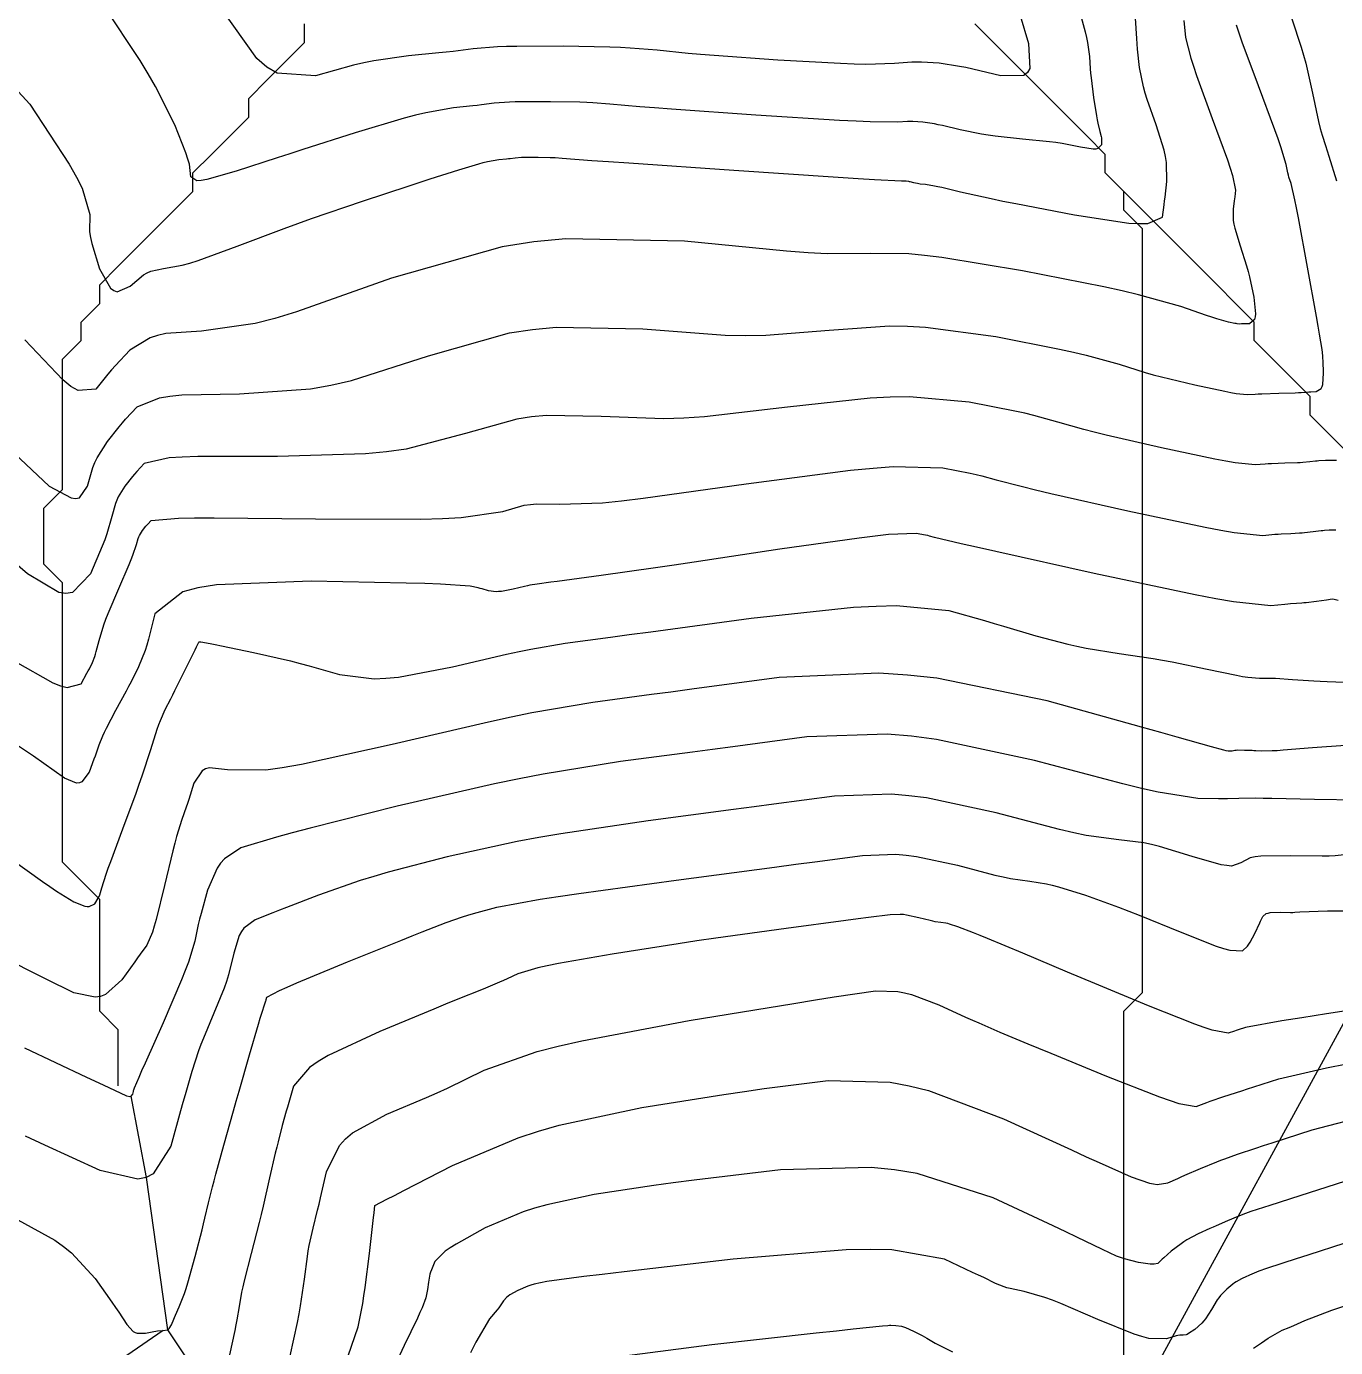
# Model space of a CAD drawing. Header units: metres. Extents: x 837117 to 838479, y 1189012 to 1191015.
# Drawn here: x 838073 to 838143.3, y 1189838.2 to 1189909.1 of the extents above; entities that cross this region are included whole.
import ezdxf

# ---------------------------------------------------------------- set-up
doc = ezdxf.new("R2010")
doc.units = ezdxf.units.M
doc.header["$LTSCALE"] = 0.3
for name, color, linetype in [('CORREDORVIA', 70, 'Continuous'), ('COTAS 10', 1, 'Continuous'), ('COTAS INT', 252, 'Continuous'), ('DRENAJE', 5, 'Continuous')]:
    doc.layers.add(name, color=color, linetype=linetype)

msp = doc.modelspace()

# ---------------------------------------------------------------- linework, layer by layer
at = {"layer": 'CORREDORVIA'}
msp.add_lwpolyline([(837910.676, 1191000.965), (838157.033, 1190996.193), (838237.174, 1190821.339), (838237.001, 1190602.875), (838240.031, 1190437.198), (838223.537, 1190366.272), (838212.196, 1190288.92), (838221.396, 1189997.878), (837954.545, 1189509.173), (837751.159, 1189231.384), (837593.191, 1189234.399), (837744.487, 1189686.609), (837750.277, 1189933.973), (837723.624, 1190051.525), (837726.092, 1190134.48), (837885.383, 1190229.429), (837983.184, 1190344.12), (837817.554, 1190502.187), (837798.033, 1190660.17), (837963.574, 1190795.982)], close=True, dxfattribs=at)
at = {"layer": 'COTAS 10'}
for points in [[(838129.453, 1189910.146), (838129.816, 1189908.769), (838129.886, 1189908.459), (838129.944, 1189908.181), (838130.047, 1189907.435), (838130.093, 1189906.769), (838130.116, 1189906.541), (838130.143, 1189906.294), (838130.276, 1189905.245), (838130.425, 1189904.251), (838130.462, 1189904.039), (838130.497, 1189903.854), (838130.609, 1189903.415), (838130.682, 1189903.146), (838130.693, 1189903.069), (838130.7, 1189902.99), (838130.692, 1189902.696), (838130.499, 1189902.493), (838130.39, 1189902.473), (838130.256, 1189902.468), (838129.569, 1189902.578), (838128.578, 1189902.772), (838128.252, 1189902.819), (838127.904, 1189902.865), (838126.464, 1189903.007), (838124.984, 1189903.159), (838124.611, 1189903.211), (838124.255, 1189903.267), (838123.104, 1189903.504), (838122.16, 1189903.727), (838121.935, 1189903.774), (838121.726, 1189903.816), (838121.099, 1189903.914), (838120.577, 1189903.949), (838120.432, 1189903.949), (838120.288, 1189903.947), (838119.768, 1189903.906), (838118.283, 1189903.926), (838117.531, 1189903.962), (838116.63, 1189904.01), (838112.143, 1189904.294), (838107.622, 1189904.607), (838106.7, 1189904.674), (838105.92, 1189904.733), (838104.297, 1189904.876), (838103.39, 1189904.95), (838103.063, 1189904.966), (838102.702, 1189904.979), (838101.124, 1189905.01), (838099.57, 1189905.008), (838099.224, 1189905.001), (838098.914, 1189904.991), (838098.102, 1189904.928), (838097.419, 1189904.841), (838097.191, 1189904.815), (838096.946, 1189904.788), (838095.922, 1189904.686), (838094.421, 1189904.413), (838093.875, 1189904.28), (838093.274, 1189904.121), (838090.636, 1189903.337), (838087.829, 1189902.446), (838087.122, 1189902.219), (838086.445, 1189902.001), (838084.254, 1189901.286), (838082.668, 1189900.837), (838082.373, 1189900.786), (838082.14, 1189900.768), (838081.817, 1189900.971), (838081.738, 1189901.652), (838081.657, 1189901.935), (838081.552, 1189902.259), (838080.962, 1189903.771), (838079.918, 1189905.834), (838079.526, 1189906.505), (838079.089, 1189907.22), (838077.14, 1189910.162)], [(838072.381, 1189874.97), (838074.408, 1189873.833), (838074.824, 1189873.671), (838075.178, 1189873.575), (838075.933, 1189873.778), (838076.236, 1189874.337), (838076.304, 1189874.465), (838076.366, 1189874.582), (838076.533, 1189874.909), (838076.663, 1189875.244), (838076.7, 1189875.367), (838076.739, 1189875.502), (838076.886, 1189876.1), (838077.141, 1189876.943), (838077.248, 1189877.234), (838077.371, 1189877.549), (838077.944, 1189878.893), (838078.502, 1189880.17), (838078.614, 1189880.443), (838078.707, 1189880.681), (838078.893, 1189881.249), (838078.983, 1189881.569), (838079.016, 1189881.652), (838079.053, 1189881.731), (838079.216, 1189881.996), (838079.401, 1189882.229), (838079.451, 1189882.289), (838079.502, 1189882.348), (838079.683, 1189882.543), (838081.146, 1189882.665), (838082.005, 1189882.678), (838083.061, 1189882.682), (838088.513, 1189882.619), (838094.151, 1189882.606), (838095.324, 1189882.642), (838096.328, 1189882.694), (838098.556, 1189883.025), (838099.713, 1189883.353), (838100.043, 1189883.404), (838100.377, 1189883.437), (838101.616, 1189883.411), (838103.92, 1189883.493), (838104.925, 1189883.595), (838106.089, 1189883.73), (838111.616, 1189884.502), (838117.23, 1189885.24), (838118.448, 1189885.353), (838119.52, 1189885.428), (838122.175, 1189885.369), (838123.651, 1189885.079), (838123.979, 1189885.007), (838124.272, 1189884.939), (838125.042, 1189884.724), (838126.454, 1189884.354), (838127.153, 1189884.187), (838127.986, 1189883.993), (838132.105, 1189883.063), (838136.254, 1189882.184), (838137.105, 1189882.022), (838137.827, 1189881.896), (838139.36, 1189881.736), (838140.01, 1189881.796), (838140.175, 1189881.808), (838140.334, 1189881.819), (838140.855, 1189881.844), (838141.332, 1189881.867), (838141.464, 1189881.876), (838141.595, 1189881.887), (838142.067, 1189881.94), (838142.483, 1189881.992), (838142.579, 1189882.003), (838142.667, 1189882.013), (838142.914, 1189882.034), (838143.133, 1189882.037), (838143.203, 1189882.035), (838143.276, 1189882.032)], [(838144.056, 1189864.633), (838143.241, 1189864.543), (838142.917, 1189864.531), (838142.55, 1189864.524), (838140.868, 1189864.548), (838139.26, 1189864.524), (838138.941, 1189864.488), (838138.675, 1189864.44), (838138.169, 1189864.158), (838137.678, 1189863.991), (838137.422, 1189864.015), (838137.115, 1189864.068), (838135.57, 1189864.515), (838133.819, 1189865.041), (838133.38, 1189865.145), (838132.962, 1189865.232), (838131.622, 1189865.393), (838129.877, 1189865.642), (838129.204, 1189865.784), (838128.45, 1189865.957), (838125.039, 1189866.845), (838121.309, 1189867.648), (838120.353, 1189867.769), (838119.429, 1189867.844), (838116.371, 1189867.749), (838113.109, 1189867.311), (838112.057, 1189867.171), (838110.94, 1189867.023), (838106.371, 1189866.42), (838101.68, 1189865.725), (838100.486, 1189865.519), (838099.338, 1189865.308), (838095.572, 1189864.494), (838092.402, 1189863.661), (838091.63, 1189863.437), (838090.903, 1189863.216), (838088.659, 1189862.44), (838086.956, 1189861.776), (838086.57, 1189861.625), (838086.221, 1189861.487), (838085.273, 1189861.11), (838084.666, 1189860.662), (838084.533, 1189860.481), (838084.415, 1189860.274), (838084.115, 1189859.321), (838083.83, 1189858.148), (838083.721, 1189857.802), (838083.599, 1189857.448), (838083.052, 1189856.095), (838082.485, 1189854.757), (838082.351, 1189854.412), (838082.227, 1189854.078), (838081.864, 1189852.967), (838081.509, 1189851.721), (838081.39, 1189851.302), (838081.263, 1189850.851), (838080.732, 1189848.957), (838079.795, 1189847.478), (838079.412, 1189847.288), (838078.975, 1189847.194), (838076.952, 1189847.648), (838073.977, 1189849.016), (838072.94, 1189849.497)], [(838143.8, 1189847.087), (838140.84, 1189846.134), (838140.241, 1189845.941), (838139.738, 1189845.779), (838138.719, 1189845.447), (838138.285, 1189845.292), (838138.152, 1189845.24), (838138.012, 1189845.185), (838137.456, 1189844.953), (838136.854, 1189844.69), (838136.684, 1189844.614), (838136.514, 1189844.537), (838135.886, 1189844.249), (838135.279, 1189843.928), (838135.121, 1189843.83), (838134.967, 1189843.728), (838134.446, 1189843.328), (838134.036, 1189842.968), (838133.952, 1189842.892), (838133.881, 1189842.825), (838133.73, 1189842.669), (838133.529, 1189842.621), (838133.425, 1189842.624), (838133.302, 1189842.633), (838132.685, 1189842.722), (838131.931, 1189842.909), (838131.721, 1189842.98), (838131.51, 1189843.059), (838130.743, 1189843.413), (838129.375, 1189844.087), (838128.785, 1189844.368), (838128.104, 1189844.69), (838124.879, 1189846.19), (838120.805, 1189847.496), (838119.588, 1189847.695), (838118.332, 1189847.823), (838113.473, 1189847.696), (838108.83, 1189847.136), (838107.71, 1189846.99), (838106.662, 1189846.849), (838103.473, 1189846.371), (838100.919, 1189845.821), (838100.27, 1189845.634), (838099.646, 1189845.431), (838097.606, 1189844.571), (838096.054, 1189843.711), (838095.738, 1189843.509), (838095.471, 1189843.322), (838094.92, 1189842.774), (838094.726, 1189842.33), (838094.685, 1189842.208), (838094.649, 1189842.087), (838094.565, 1189841.656), (838094.516, 1189841.268), (838094.503, 1189841.175), (838094.489, 1189841.087), (838094.437, 1189840.821), (838094.225, 1189840.292), (838094.111, 1189840.038), (838093.972, 1189839.738), (838093.267, 1189838.268), (838092.297, 1189836.194)]]:
    msp.add_lwpolyline(points, dxfattribs=at)
at = {"layer": 'COTAS INT'}
for points in [[(838126.325, 1189909.642), (838126.772, 1189908.127), (838126.85, 1189906.79), (838126.723, 1189906.571), (838126.531, 1189906.417), (838125.302, 1189906.406), (838123.789, 1189906.761), (838123.419, 1189906.838), (838123.07, 1189906.905), (838121.986, 1189907.071), (838121.042, 1189907.133), (838120.781, 1189907.135), (838120.52, 1189907.13), (838119.581, 1189907.056), (838118.051, 1189907.015), (838117.418, 1189907.03), (838116.693, 1189907.057), (838113.319, 1189907.249), (838109.913, 1189907.492), (838109.168, 1189907.55), (838108.509, 1189907.605), (838106.847, 1189907.77), (838105.402, 1189907.888), (838104.88, 1189907.912), (838104.306, 1189907.934), (838101.792, 1189907.984), (838099.314, 1189907.981), (838098.763, 1189907.969), (838098.27, 1189907.952), (838096.976, 1189907.853), (838095.888, 1189907.714), (838095.524, 1189907.673), (838095.134, 1189907.63), (838093.501, 1189907.466), (838091.635, 1189907.198), (838091.097, 1189907.09), (838090.551, 1189906.967), (838088.504, 1189906.399), (838086.45, 1189906.546), (838085.899, 1189906.873), (838085.356, 1189907.324), (838083.459, 1189909.99)], [(838070.282, 1189907.988), (838073.17, 1189904.887), (838075.28, 1189901.651), (838075.671, 1189900.964), (838075.977, 1189900.367), (838076.383, 1189898.967), (838076.378, 1189898.027), (838076.424, 1189897.721), (838076.491, 1189897.395), (838076.909, 1189896.049), (838077.498, 1189895.008), (838077.673, 1189894.874), (838077.855, 1189894.807), (838078.555, 1189895.119), (838079.277, 1189895.718), (838079.471, 1189895.831), (838079.663, 1189895.922), (838080.339, 1189896.058), (838081.349, 1189896.236), (838081.753, 1189896.352), (838082.21, 1189896.497), (838084.307, 1189897.263), (838086.827, 1189898.214), (838087.551, 1189898.476), (838088.285, 1189898.737), (838091.032, 1189899.674), (838093.54, 1189900.499), (838094.123, 1189900.69), (838094.659, 1189900.864), (838096.193, 1189901.357), (838097.266, 1189901.675), (838097.51, 1189901.74), (838097.732, 1189901.794), (838098.342, 1189901.905), (838098.759, 1189901.947), (838098.858, 1189901.957), (838098.951, 1189901.968), (838099.229, 1189902.003), (838099.559, 1189902.029), (838099.684, 1189902.033), (838099.825, 1189902.036), (838100.457, 1189902.037), (838101.099, 1189902.024), (838101.245, 1189902.019), (838101.378, 1189902.012), (838101.747, 1189901.982), (838103.331, 1189901.862), (838104.231, 1189901.798), (838105.331, 1189901.722), (838110.966, 1189901.338), (838116.567, 1189900.964), (838117.644, 1189900.894), (838118.516, 1189900.838), (838119.955, 1189900.756), (838120.056, 1189900.764), (838120.112, 1189900.764), (838120.213, 1189900.758), (838120.334, 1189900.739), (838120.375, 1189900.731), (838120.418, 1189900.721), (838120.601, 1189900.678), (838120.824, 1189900.632), (838120.892, 1189900.622), (838120.965, 1189900.612), (838121.251, 1189900.582), (838121.727, 1189900.505), (838121.918, 1189900.466), (838122.136, 1189900.418), (838123.137, 1189900.179), (838124.784, 1189899.812), (838125.409, 1189899.682), (838126.108, 1189899.542), (838129.241, 1189898.934), (838132.163, 1189898.501), (838132.728, 1189898.47), (838133.188, 1189898.477), (838133.968, 1189898.824), (838134.061, 1189899.481), (838134.088, 1189899.684), (838134.114, 1189899.895), (838134.212, 1189900.735), (838134.183, 1189901.746), (838134.129, 1189902.066), (838134.056, 1189902.403), (838133.625, 1189903.764), (838133.15, 1189905.133), (838133.048, 1189905.475), (838132.959, 1189905.802), (838132.745, 1189906.849), (838132.633, 1189907.828), (838132.608, 1189908.112), (838132.586, 1189908.402), (838132.53, 1189909.494)], [(838072.351, 1189886.128), (838074.211, 1189884.379), (838075.383, 1189883.745), (838075.625, 1189883.714), (838075.83, 1189883.745), (838076.269, 1189884.379), (838076.557, 1189885.38), (838076.666, 1189885.643), (838076.789, 1189885.9), (838077.337, 1189886.775), (838077.965, 1189887.568), (838078.138, 1189887.773), (838078.309, 1189887.971), (838078.924, 1189888.633), (838080.139, 1189889.118), (838080.69, 1189889.205), (838081.332, 1189889.272), (838084.426, 1189889.339), (838088.232, 1189889.609), (838089.324, 1189889.804), (838090.432, 1189890.05), (838094.574, 1189891.371), (838098.923, 1189892.603), (838100.162, 1189892.793), (838101.417, 1189892.917), (838106.076, 1189892.821), (838110.504, 1189892.49), (838111.614, 1189892.467), (838112.673, 1189892.474), (838116.076, 1189892.746), (838119.318, 1189892.977), (838120.276, 1189892.959), (838121.259, 1189892.905), (838125.027, 1189892.411), (838128.438, 1189891.739), (838129.197, 1189891.573), (838129.875, 1189891.416), (838131.653, 1189890.92), (838133.038, 1189890.482), (838133.469, 1189890.361), (838133.919, 1189890.241), (838135.715, 1189889.81), (838137.319, 1189889.47), (838137.648, 1189889.407), (838137.927, 1189889.359), (838138.52, 1189889.297), (838138.943, 1189889.325), (838139.116, 1189889.332), (838139.313, 1189889.34), (838140.223, 1189889.37), (838141.097, 1189889.396), (838141.271, 1189889.401), (838141.415, 1189889.407), (838141.691, 1189889.421), (838141.824, 1189889.434), (838141.878, 1189889.438), (838141.94, 1189889.443), (838142.228, 1189889.461), (838142.494, 1189889.625), (838142.543, 1189889.722), (838142.58, 1189889.84), (838142.623, 1189890.451), (838142.593, 1189891.103), (838142.585, 1189891.248), (838142.576, 1189891.377), (838142.543, 1189891.714), (838142.403, 1189892.533), (838142.327, 1189892.966), (838142.234, 1189893.489), (838141.763, 1189896.125), (838141.275, 1189898.775), (838141.172, 1189899.307), (838141.082, 1189899.751), (838140.875, 1189900.627), (838140.762, 1189900.969), (838140.733, 1189901.076), (838140.704, 1189901.19), (838140.607, 1189901.646), (838140.324, 1189902.591), (838140.178, 1189903.013), (838140.003, 1189903.504), (838139.128, 1189905.857), (838138.257, 1189908.207), (838138.086, 1189908.697), (838137.944, 1189909.118)], [(838135.123, 1189909.362), (838135.213, 1189908.452), (838135.492, 1189907.353), (838135.633, 1189906.912), (838135.802, 1189906.412), (838136.642, 1189904.112), (838137.456, 1189901.889), (838137.608, 1189901.437), (838137.728, 1189901.055), (838137.899, 1189900.267), (838137.855, 1189899.911), (838137.841, 1189899.801), (838137.825, 1189899.687), (838137.759, 1189899.237), (838137.773, 1189898.644), (838137.808, 1189898.439), (838137.856, 1189898.218), (838138.143, 1189897.272), (838138.482, 1189896.206), (838138.563, 1189895.907), (838138.64, 1189895.608), (838138.872, 1189894.516), (838138.957, 1189893.629), (838138.942, 1189893.459), (838138.909, 1189893.321), (838138.647, 1189893.098), (838138.336, 1189893.088), (838138.271, 1189893.086), (838138.217, 1189893.084), (838138.099, 1189893.077), (838137.977, 1189893.09), (838137.919, 1189893.1), (838137.852, 1189893.113), (838137.521, 1189893.183), (838136.886, 1189893.365), (838136.626, 1189893.448), (838136.33, 1189893.546), (838134.959, 1189894.017), (838132.677, 1189894.655), (838131.806, 1189894.857), (838130.832, 1189895.07), (838126.453, 1189895.931), (838122.129, 1189896.643), (838121.19, 1189896.762), (838120.362, 1189896.846), (838118.305, 1189896.867), (838115.965, 1189896.846), (838114.958, 1189896.904), (838113.796, 1189896.989), (838108.305, 1189897.526), (838101.937, 1189897.658), (838100.222, 1189897.488), (838098.528, 1189897.228), (838092.582, 1189895.544), (838087.484, 1189893.728), (838086.324, 1189893.385), (838085.272, 1189893.111), (838082.382, 1189892.699), (838080.468, 1189892.566), (838080.032, 1189892.469), (838079.636, 1189892.345), (838078.545, 1189891.678), (838077.762, 1189890.847), (838077.56, 1189890.62), (838077.365, 1189890.393), (838076.717, 1189889.587), (838075.764, 1189889.505), (838075.377, 1189889.736), (838074.937, 1189890.077), (838072.902, 1189892.226)], [(838140.911, 1189909.451), (838141.422, 1189907.943), (838141.546, 1189907.514), (838141.662, 1189907.081), (838142.019, 1189905.473), (838142.342, 1189903.956), (838142.437, 1189903.58), (838142.535, 1189903.222), (838142.719, 1189902.665), (838142.909, 1189902.085), (838143.312, 1189900.772)], [(838143.306, 1189885.759), (838143.167, 1189885.764), (838142.728, 1189885.757), (838142.361, 1189885.731), (838142.268, 1189885.723), (838142.177, 1189885.715), (838141.879, 1189885.681), (838141.505, 1189885.647), (838141.367, 1189885.639), (838141.214, 1189885.631), (838140.539, 1189885.607), (838139.823, 1189885.58), (838139.646, 1189885.57), (838139.477, 1189885.56), (838138.94, 1189885.516), (838137.877, 1189885.627), (838137.376, 1189885.715), (838136.786, 1189885.827), (838133.91, 1189886.436), (838130.953, 1189887.117), (838130.311, 1189887.274), (838129.746, 1189887.418), (838128.347, 1189887.822), (838127.074, 1189888.177), (838126.588, 1189888.29), (838126.045, 1189888.409), (838123.601, 1189888.89), (838120.389, 1189889.166), (838119.362, 1189889.156), (838118.274, 1189889.108), (838113.846, 1189888.624), (838109.381, 1189888.102), (838108.269, 1189888.031), (838107.212, 1189887.992), (838103.846, 1189888.116), (838100.897, 1189888.177), (838100.103, 1189888.098), (838099.318, 1189887.978), (838096.565, 1189887.198), (838093.38, 1189886.372), (838092.324, 1189886.223), (838091.191, 1189886.108), (838086.469, 1189885.979), (838082.197, 1189885.977), (838081.347, 1189885.942), (838080.643, 1189885.892), (838079.304, 1189885.588), (838078.906, 1189885.159), (838078.794, 1189885.031), (838078.683, 1189884.898), (838078.276, 1189884.385), (838077.919, 1189883.805), (838077.838, 1189883.63), (838077.765, 1189883.449), (838077.568, 1189882.744), (838077.305, 1189881.821), (838077.191, 1189881.502), (838077.059, 1189881.157), (838076.433, 1189879.682), (838075.462, 1189878.676), (838075.112, 1189878.627), (838074.727, 1189878.676), (838073.046, 1189879.682), (838071.312, 1189881.157)], [(838143.407, 1189878.24), (838143.11, 1189878.307), (838142.967, 1189878.292), (838142.883, 1189878.281), (838142.779, 1189878.268), (838142.247, 1189878.198), (838141.682, 1189878.127), (838141.558, 1189878.113), (838141.448, 1189878.102), (838141.171, 1189878.081), (838140.845, 1189878.058), (838140.705, 1189878.046), (838140.544, 1189878.031), (838139.78, 1189877.955), (838137.777, 1189878.165), (838136.833, 1189878.33), (838135.721, 1189878.541), (838130.3, 1189879.69), (838125.019, 1189880.87), (838123.996, 1189881.1), (838123.162, 1189881.289), (838121.736, 1189881.626), (838121.471, 1189881.7), (838121.37, 1189881.724), (838121.257, 1189881.748), (838120.749, 1189881.848), (838119.271, 1189881.783), (838118.547, 1189881.704), (838117.686, 1189881.598), (838113.437, 1189880.993), (838108.84, 1189880.305), (838107.759, 1189880.146), (838106.76, 1189880.001), (838103.847, 1189879.59), (838101.878, 1189879.324), (838101.474, 1189879.269), (838101.132, 1189879.223), (838100.41, 1189879.126), (838100.015, 1189879.059), (838099.879, 1189879.031), (838099.733, 1189879), (838099.108, 1189878.853), (838098.482, 1189878.735), (838098.335, 1189878.722), (838098.198, 1189878.716), (838097.799, 1189878.765), (838097.448, 1189878.866), (838097.342, 1189878.894), (838097.231, 1189878.921), (838096.802, 1189879.019), (838095.216, 1189879.12), (838094.378, 1189879.149), (838093.366, 1189879.179), (838088.269, 1189879.29), (838083.195, 1189879.089), (838082.198, 1189878.922), (838081.378, 1189878.705), (838079.889, 1189877.52), (838079.549, 1189876.171), (838079.454, 1189875.851), (838079.358, 1189875.555), (838079.007, 1189874.681), (838078.602, 1189873.883), (838078.472, 1189873.635), (838078.335, 1189873.375), (838077.776, 1189872.337), (838077.266, 1189871.373), (838077.16, 1189871.16), (838077.069, 1189870.97), (838076.867, 1189870.476), (838076.726, 1189870.046), (838076.673, 1189869.896), (838076.614, 1189869.733), (838076.353, 1189869.034), (838075.968, 1189868.507), (838075.831, 1189868.453), (838075.681, 1189868.439), (838075.031, 1189868.718), (838073.36, 1189869.886), (838072.566, 1189870.431)], [(838072.082, 1189864.429), (838073.848, 1189863.16), (838074.243, 1189862.888), (838074.596, 1189862.649), (838075.534, 1189862.073), (838076.115, 1189861.842), (838076.243, 1189861.821), (838076.358, 1189861.82), (838076.656, 1189861.969), (838076.841, 1189862.267), (838076.884, 1189862.358), (838076.924, 1189862.453), (838077.038, 1189862.827), (838077.266, 1189863.555), (838077.378, 1189863.873), (838077.511, 1189864.241), (838078.166, 1189865.991), (838078.878, 1189867.909), (838079.046, 1189868.383), (838079.202, 1189868.833), (838079.66, 1189870.251), (838080.009, 1189871.344), (838080.096, 1189871.589), (838080.178, 1189871.809), (838080.437, 1189872.395), (838080.737, 1189872.968), (838080.845, 1189873.179), (838080.963, 1189873.414), (838081.48, 1189874.454), (838081.952, 1189875.416), (838082.043, 1189875.601), (838082.116, 1189875.752), (838082.235, 1189876.003), (838082.257, 1189876.02), (838082.269, 1189876.023), (838082.284, 1189876.026), (838082.359, 1189876.029), (838082.846, 1189875.94), (838083.12, 1189875.884), (838083.456, 1189875.815), (838085.171, 1189875.453), (838087.164, 1189874.999), (838087.675, 1189874.872), (838088.167, 1189874.743), (838089.796, 1189874.274), (838091.646, 1189874.048), (838092.278, 1189874.073), (838092.962, 1189874.137), (838095.863, 1189874.684), (838098.76, 1189875.362), (838099.441, 1189875.508), (838100.069, 1189875.637), (838101.9, 1189875.95), (838104.339, 1189876.275), (838105.35, 1189876.411), (838106.507, 1189876.567), (838111.9, 1189877.296), (838117.386, 1189877.88), (838118.602, 1189877.945), (838119.686, 1189877.968), (838122.506, 1189877.699), (838124.417, 1189877.162), (838124.928, 1189877.016), (838125.431, 1189876.871), (838127.18, 1189876.356), (838128.898, 1189875.9), (838129.382, 1189875.793), (838129.868, 1189875.694), (838131.65, 1189875.404), (838133.47, 1189875.131), (838133.98, 1189875.043), (838134.493, 1189874.949), (838136.364, 1189874.565), (838137.945, 1189874.233), (838138.275, 1189874.173), (838138.557, 1189874.126), (838139.184, 1189874.07), (838139.649, 1189874.082), (838139.829, 1189874.077), (838140.032, 1189874.069), (838140.948, 1189874.013), (838142.096, 1189873.94), (838142.445, 1189873.922), (838142.808, 1189873.904), (838144.229, 1189873.847)], [(838143.797, 1189870.454), (838142.016, 1189870.332), (838140.448, 1189870.207), (838140.126, 1189870.185), (838139.853, 1189870.168), (838139.274, 1189870.155), (838138.977, 1189870.176), (838138.881, 1189870.181), (838138.78, 1189870.186), (838138.369, 1189870.203), (838137.997, 1189870.205), (838137.92, 1189870.2), (838137.855, 1189870.193), (838137.714, 1189870.151), (838137.503, 1189870.154), (838137.393, 1189870.175), (838137.261, 1189870.205), (838136.598, 1189870.389), (838134.754, 1189870.914), (838133.878, 1189871.16), (838132.842, 1189871.449), (838127.783, 1189872.853), (838121.867, 1189874.073), (838120.293, 1189874.246), (838118.747, 1189874.347), (838113.39, 1189874.114), (838108.708, 1189873.482), (838107.586, 1189873.331), (838106.539, 1189873.191), (838103.39, 1189872.773), (838100.123, 1189872.214), (838099.002, 1189871.985), (838097.788, 1189871.724), (838092.619, 1189870.514), (838087.747, 1189869.442), (838086.72, 1189869.269), (838085.831, 1189869.148), (838083.784, 1189869.158), (838082.814, 1189869.264), (838082.605, 1189869.205), (838082.422, 1189869.107), (838081.975, 1189868.434), (838081.707, 1189867.573), (838081.636, 1189867.358), (838081.567, 1189867.152), (838081.329, 1189866.489), (838081.048, 1189865.581), (838080.952, 1189865.221), (838080.848, 1189864.813), (838080.405, 1189862.948), (838079.957, 1189861.134), (838079.849, 1189860.76), (838079.75, 1189860.441), (838079.449, 1189859.748), (838079.091, 1189859.262), (838078.955, 1189859.072), (838078.802, 1189858.859), (838078.117, 1189857.892), (838077.239, 1189857.103), (838076.965, 1189857.002), (838076.678, 1189856.951), (838075.529, 1189857.195), (838074.044, 1189857.916), (838073.545, 1189858.167), (838073.008, 1189858.441), (838070.751, 1189859.614)], [(838144.504, 1189867.533), (838142.133, 1189867.559), (838139.849, 1189867.618), (838139.375, 1189867.626), (838138.97, 1189867.63), (838138.076, 1189867.616), (838137.465, 1189867.594), (838137.237, 1189867.594), (838136.985, 1189867.597), (838135.862, 1189867.627), (838133.736, 1189867.967), (838132.851, 1189868.164), (838131.838, 1189868.407), (838127.109, 1189869.656), (838121.847, 1189870.789), (838120.497, 1189870.959), (838119.195, 1189871.066), (838114.881, 1189870.931), (838110.908, 1189870.397), (838109.821, 1189870.251), (838108.74, 1189870.107), (838104.881, 1189869.596), (838100.718, 1189868.925), (838099.444, 1189868.679), (838098.119, 1189868.407), (838092.897, 1189867.21), (838088.225, 1189866.034), (838087.247, 1189865.776), (838086.405, 1189865.547), (838084.504, 1189864.964), (838083.614, 1189864.379), (838083.41, 1189864.149), (838083.224, 1189863.889), (838082.708, 1189862.706), (838082.362, 1189861.45), (838082.284, 1189861.145), (838082.214, 1189860.857), (838082.025, 1189859.971), (838081.68, 1189858.832), (838081.511, 1189858.384), (838081.311, 1189857.88), (838080.321, 1189855.581), (838079.354, 1189853.417), (838079.168, 1189852.997), (838079.017, 1189852.655), (838078.764, 1189852.067), (838078.736, 1189851.969), (838078.726, 1189851.936), (838078.716, 1189851.901), (838078.675, 1189851.752), (838078.601, 1189851.637), (838078.571, 1189851.622), (838078.537, 1189851.614), (838078.379, 1189851.65), (838077.425, 1189852.096), (838076.89, 1189852.347), (838076.237, 1189852.653), (838072.898, 1189854.222)], [(838072.53, 1189845.006), (838074.513, 1189843.913), (838074.98, 1189843.579), (838075.413, 1189843.231), (838076.68, 1189841.862), (838077.572, 1189840.595), (838077.768, 1189840.311), (838077.942, 1189840.057), (838078.385, 1189839.383), (838078.72, 1189839.019), (838078.825, 1189838.96), (838078.936, 1189838.919), (838079.383, 1189838.923), (838079.822, 1189839.019), (838079.928, 1189839.036), (838080.027, 1189839.049), (838080.33, 1189839.064), (838080.555, 1189839.105), (838080.607, 1189839.135), (838080.653, 1189839.172), (838080.778, 1189839.375), (838080.899, 1189839.676), (838080.942, 1189839.776), (838080.989, 1189839.884), (838081.195, 1189840.332), (838081.467, 1189841.048), (838081.556, 1189841.325), (838081.651, 1189841.636), (838082.042, 1189843.041), (838082.415, 1189844.473), (838082.498, 1189844.8), (838082.572, 1189845.098), (838082.769, 1189845.923), (838082.98, 1189846.782), (838083.063, 1189847.1), (838083.158, 1189847.454), (838083.59, 1189849.024), (838084.106, 1189850.861), (838084.254, 1189851.383), (838084.404, 1189851.911), (838084.964, 1189853.868), (838085.438, 1189855.502), (838085.534, 1189855.827), (838085.616, 1189856.096), (838085.782, 1189856.608), (838085.841, 1189856.753), (838085.854, 1189856.791), (838085.866, 1189856.828), (838085.896, 1189856.954), (838086.573, 1189857.317), (838086.992, 1189857.503), (838087.512, 1189857.727), (838090.226, 1189858.845), (838093.086, 1189859.999), (838093.698, 1189860.244), (838094.232, 1189860.458), (838095.512, 1189860.966), (838096.4, 1189861.273), (838096.687, 1189861.36), (838096.993, 1189861.449), (838098.248, 1189861.779), (838100.557, 1189862.208), (838101.527, 1189862.36), (838102.641, 1189862.526), (838107.861, 1189863.243), (838113.141, 1189863.939), (838114.292, 1189864.091), (838115.309, 1189864.226), (838117.861, 1189864.567), (838119.664, 1189864.623), (838120.208, 1189864.578), (838120.771, 1189864.507), (838122.97, 1189864.034), (838124.98, 1189863.511), (838125.424, 1189863.409), (838125.821, 1189863.325), (838126.849, 1189863.178), (838127.742, 1189863.048), (838128.053, 1189862.975), (838128.392, 1189862.886), (838129.846, 1189862.432), (838131.619, 1189861.789), (838132.159, 1189861.581), (838132.72, 1189861.361), (838134.922, 1189860.457), (838136.858, 1189859.7), (838137.25, 1189859.573), (838137.581, 1189859.481), (838138.26, 1189859.443), (838138.529, 1189859.703), (838138.602, 1189859.799), (838138.674, 1189859.904), (838138.929, 1189860.37), (838139.195, 1189860.94), (838139.238, 1189861.035), (838139.352, 1189861.295), (838139.544, 1189861.446), (838139.637, 1189861.473), (838139.748, 1189861.494), (838140.289, 1189861.516), (838140.85, 1189861.508), (838140.972, 1189861.51), (838141.08, 1189861.514), (838141.352, 1189861.544), (838142.827, 1189861.583), (838143.693, 1189861.593)], [(838149.478, 1189857.087), (838142.769, 1189856.06), (838141.454, 1189855.853), (838140.374, 1189855.679), (838138.428, 1189855.329), (838138.034, 1189855.201), (838137.931, 1189855.167), (838137.831, 1189855.135), (838137.491, 1189855.023), (838136.64, 1189855.183), (838136.217, 1189855.322), (838135.713, 1189855.502), (838133.215, 1189856.494), (838130.34, 1189857.692), (838129.599, 1189858.002), (838128.881, 1189858.303), (838126.483, 1189859.311), (838124.581, 1189860.106), (838124.176, 1189860.273), (838123.823, 1189860.415), (838122.985, 1189860.737), (838122.544, 1189860.875), (838122.441, 1189860.902), (838122.347, 1189860.924), (838122.076, 1189860.963), (838121.764, 1189861.008), (838121.644, 1189861.033), (838121.509, 1189861.064), (838120.9, 1189861.223), (838120.234, 1189861.366), (838120.063, 1189861.388), (838119.898, 1189861.401), (838119.352, 1189861.384), (838118.188, 1189861.23), (838117.633, 1189861.156), (838116.978, 1189861.07), (838113.775, 1189860.648), (838109.992, 1189860.128), (838108.973, 1189859.979), (838107.965, 1189859.828), (838104.423, 1189859.268), (838101.541, 1189858.757), (838100.949, 1189858.638), (838100.447, 1189858.529), (838099.374, 1189858.215), (838098.788, 1189857.936), (838098.592, 1189857.85), (838098.381, 1189857.759), (838097.498, 1189857.395), (838096.051, 1189856.809), (838095.486, 1189856.578), (838094.849, 1189856.316), (838091.951, 1189855.122), (838089.194, 1189853.824), (838088.645, 1189853.497), (838088.189, 1189853.185), (838087.318, 1189852.173), (838087, 1189851.06), (838086.936, 1189850.835), (838086.721, 1189850.069), (838086.493, 1189849.195), (838086.421, 1189848.901), (838086.346, 1189848.585), (838086.042, 1189847.256), (838085.691, 1189845.737), (838085.586, 1189845.301), (838085.476, 1189844.859), (838085.053, 1189843.207), (838084.681, 1189841.739), (838084.605, 1189841.413), (838084.54, 1189841.121), (838084.404, 1189840.358), (838084.288, 1189839.634), (838084.236, 1189839.368), (838084.175, 1189839.073), (838083.884, 1189837.767)], [(838087.153, 1189837.717), (838087.539, 1189839.507), (838087.625, 1189839.961), (838087.702, 1189840.397), (838087.907, 1189841.823), (838088.069, 1189843.038), (838088.118, 1189843.342), (838088.17, 1189843.632), (838088.376, 1189844.559), (838088.62, 1189845.532), (838088.696, 1189845.85), (838088.776, 1189846.19), (838089.095, 1189847.593), (838089.799, 1189849.004), (838090.121, 1189849.348), (838090.499, 1189849.673), (838092.326, 1189850.676), (838094.46, 1189851.57), (838095.031, 1189851.824), (838095.595, 1189852.082), (838097.56, 1189853.04), (838100.41, 1189854.044), (838101.531, 1189854.331), (838102.795, 1189854.622), (838108.562, 1189855.707), (838114.176, 1189856.625), (838115.344, 1189856.811), (838116.344, 1189856.968), (838118.562, 1189857.29), (838119.769, 1189857.254), (838120.132, 1189857.187), (838120.507, 1189857.093), (838121.966, 1189856.546), (838123.404, 1189855.889), (838123.767, 1189855.726), (838124.114, 1189855.572), (838125.238, 1189855.084), (838126.738, 1189854.458), (838127.322, 1189854.216), (838127.979, 1189853.945), (838130.961, 1189852.721), (838133.806, 1189851.609), (838134.376, 1189851.408), (838134.852, 1189851.254), (838135.786, 1189851.087), (838136.207, 1189851.252), (838136.36, 1189851.308), (838136.528, 1189851.368), (838137.268, 1189851.62), (838138.232, 1189851.938), (838138.543, 1189852.039), (838138.872, 1189852.146), (838140.219, 1189852.581), (838142.774, 1189853.169), (838143.865, 1189853.372)], [(838090.252, 1189837.705), (838090.795, 1189839.269), (838091.039, 1189840.521), (838091.105, 1189840.932), (838091.17, 1189841.372), (838091.4, 1189843.197), (838091.583, 1189844.816), (838091.618, 1189845.126), (838091.647, 1189845.376), (838091.697, 1189845.78), (838092.338, 1189846.116), (838092.74, 1189846.323), (838093.239, 1189846.58), (838095.853, 1189847.919), (838099.387, 1189849.409), (838100.468, 1189849.761), (838101.592, 1189850.086), (838106.018, 1189851.039), (838110.419, 1189851.737), (838111.527, 1189851.901), (838112.587, 1189852.052), (838116.018, 1189852.493), (838119.361, 1189852.395), (838120.366, 1189852.207), (838121.405, 1189851.949), (838125.445, 1189850.434), (838129.089, 1189848.757), (838129.88, 1189848.397), (838130.575, 1189848.082), (838132.295, 1189847.321), (838133.267, 1189846.985), (838133.49, 1189846.939), (838133.694, 1189846.913), (838134.264, 1189846.987), (838134.8, 1189847.23), (838134.983, 1189847.311), (838135.18, 1189847.398), (838136.015, 1189847.76), (838136.885, 1189848.122), (838137.104, 1189848.209), (838137.314, 1189848.29), (838137.993, 1189848.534), (838138.985, 1189848.858), (838139.392, 1189848.99), (838139.856, 1189849.14), (838142.01, 1189849.834), (838145.174, 1189850.658)], [(838145.591, 1189844.34), (838141.824, 1189843.128), (838141.091, 1189842.892), (838140.491, 1189842.699), (838139.445, 1189842.361), (838139.257, 1189842.294), (838139.199, 1189842.271), (838139.138, 1189842.247), (838138.898, 1189842.147), (838138.636, 1189842.033), (838138.563, 1189842), (838138.489, 1189841.967), (838138.217, 1189841.842), (838137.927, 1189841.68), (838137.842, 1189841.623), (838137.755, 1189841.561), (838137.421, 1189841.294), (838137.082, 1189840.944), (838136.992, 1189840.83), (838136.904, 1189840.708), (838136.597, 1189840.205), (838136.281, 1189839.704), (838136.187, 1189839.583), (838136.09, 1189839.47), (838135.714, 1189839.126), (838135.377, 1189838.901), (838135.305, 1189838.863), (838135.242, 1189838.835), (838135.09, 1189838.823), (838134.895, 1189838.826), (838134.804, 1189838.808), (838134.698, 1189838.782), (838134.184, 1189838.621), (838133.244, 1189838.649), (838132.87, 1189838.743), (838132.446, 1189838.874), (838130.504, 1189839.658), (838128.519, 1189840.513), (838128.068, 1189840.689), (838127.66, 1189840.839), (838126.543, 1189841.16), (838125.798, 1189841.317), (838125.625, 1189841.363), (838125.467, 1189841.411), (838125.014, 1189841.593), (838124.375, 1189841.907), (838124.1, 1189842.038), (838123.782, 1189842.188), (838122.277, 1189842.889), (838119.452, 1189843.392), (838118.301, 1189843.418), (838116.991, 1189843.394), (838110.929, 1189842.899), (838105.073, 1189842.22), (838103.893, 1189842.08), (838102.905, 1189841.96), (838100.929, 1189841.704), (838100.246, 1189841.557), (838100.072, 1189841.506), (838099.905, 1189841.452), (838099.36, 1189841.222), (838098.938, 1189840.979), (838098.849, 1189840.916), (838098.772, 1189840.856), (838098.597, 1189840.654), (838098.423, 1189840.391), (838098.347, 1189840.292), (838098.26, 1189840.182), (838097.845, 1189839.688), (838097.115, 1189838.448), (838096.829, 1189837.866)], [(838138.849, 1189838.125), (838139.28, 1189838.413), (838139.644, 1189838.65), (838140.393, 1189839.083), (838140.767, 1189839.226), (838140.894, 1189839.279), (838141.03, 1189839.339), (838141.608, 1189839.607), (838143.063, 1189840.156), (838143.753, 1189840.393)], [(838104.128, 1189837.58), (838109.774, 1189838.313), (838115.378, 1189838.936), (838116.472, 1189839.058), (838117.368, 1189839.156), (838118.949, 1189839.327), (838119.233, 1189839.345), (838119.31, 1189839.348), (838119.386, 1189839.35), (838119.658, 1189839.347), (838119.966, 1189839.294), (838120.066, 1189839.264), (838120.172, 1189839.227), (838120.607, 1189839.04), (838121.076, 1189838.801), (838121.204, 1189838.731), (838121.33, 1189838.66), (838121.778, 1189838.393), (838122.701, 1189837.934)]]:
    msp.add_lwpolyline(points, dxfattribs=at)
at = {"layer": 'DRENAJE'}
for p, q in [((838078.601, 1189851.637), (838079.412, 1189847.288)), ((838079.412, 1189847.288), (838080.555, 1189839.105)), ((838080.33, 1189839.064), (838074.219, 1189834.881)), ((838080.555, 1189839.105), (838083.032, 1189835.435))]:
    msp.add_line(p, q, dxfattribs=at)
for points in [[(838075.921, 1189893.189, 0), (838076.921, 1189894.188, 0), (838076.921, 1189895.188, 0), (838077.92, 1189896.187, 0), (838078.92, 1189897.187, 0), (838079.92, 1189898.187, 0), (838080.919, 1189899.186, 0), (838081.919, 1189900.186, 0), (838081.919, 1189901.186, 0), (838082.919, 1189902.185, 0), (838083.918, 1189903.185, 0), (838084.918, 1189904.185, 0), (838084.918, 1189905.184, 0), (838085.918, 1189906.184, 0), (838086.917, 1189907.184, 0), (838087.917, 1189908.183, 0), (838087.917, 1189909.183, 0)], [(838131.902, 1189900.186, 0), (838130.903, 1189901.186, 0), (838130.903, 1189902.185, 0), (838129.903, 1189903.185, 0), (838128.903, 1189904.185, 0), (838127.904, 1189905.184, 0), (838126.904, 1189906.184, 0), (838125.904, 1189907.184, 0), (838124.905, 1189908.183, 0), (838123.905, 1189909.183, 0)], [(838131.902, 1189837.207, 0), (838131.902, 1189838.207, 0), (838131.902, 1189839.207, 0), (838131.902, 1189840.206, 0), (838131.902, 1189841.206, 0), (838131.902, 1189842.206, 0), (838131.902, 1189843.205, 0), (838131.902, 1189844.205, 0), (838131.902, 1189845.205, 0), (838131.902, 1189846.204, 0), (838131.902, 1189847.204, 0), (838131.902, 1189848.204, 0), (838131.902, 1189849.203, 0), (838131.902, 1189850.203, 0), (838131.902, 1189851.203, 0), (838131.902, 1189852.202, 0), (838131.902, 1189853.202, 0), (838131.902, 1189854.202, 0), (838131.902, 1189855.201, 0), (838131.902, 1189856.201, 0), (838132.902, 1189857.201, 0), (838132.902, 1189858.2, 0), (838132.902, 1189859.2, 0), (838132.902, 1189860.2, 0), (838132.902, 1189861.199, 0), (838132.902, 1189862.199, 0), (838132.902, 1189863.199, 0), (838132.902, 1189864.198, 0), (838132.902, 1189865.198, 0), (838132.902, 1189866.198, 0), (838132.902, 1189867.197, 0), (838132.902, 1189868.197, 0), (838132.902, 1189869.197, 0), (838132.902, 1189870.196, 0), (838132.902, 1189871.196, 0), (838132.902, 1189872.196, 0), (838132.902, 1189873.195, 0), (838132.902, 1189874.195, 0), (838132.902, 1189875.195, 0), (838132.902, 1189876.194, 0), (838132.902, 1189877.194, 0), (838132.902, 1189878.194, 0), (838132.902, 1189879.193, 0), (838132.902, 1189880.193, 0), (838132.902, 1189881.193, 0), (838132.902, 1189882.192, 0), (838132.902, 1189883.192, 0), (838132.902, 1189884.192, 0), (838132.902, 1189885.191, 0), (838132.902, 1189886.191, 0), (838132.902, 1189887.191, 0), (838132.902, 1189888.19, 0), (838132.902, 1189889.19, 0), (838132.902, 1189890.19, 0), (838132.902, 1189891.189, 0), (838132.902, 1189892.189, 0), (838132.902, 1189893.189, 0), (838132.902, 1189894.188, 0), (838132.902, 1189895.188, 0), (838132.902, 1189896.187, 0), (838132.902, 1189897.187, 0), (838132.902, 1189898.187, 0), (838131.902, 1189899.186, 0), (838131.902, 1189900.186, 0)], [(838143.898, 1189886.191, 0), (838142.899, 1189887.191, 0), (838141.899, 1189888.19, 0), (838141.899, 1189889.19, 0), (838140.899, 1189890.19, 0), (838139.9, 1189891.189, 0), (838138.9, 1189892.189, 0), (838138.9, 1189893.189, 0), (838137.9, 1189894.188, 0), (838136.901, 1189895.188, 0), (838135.901, 1189896.187, 0), (838134.901, 1189897.187, 0), (838133.902, 1189898.187, 0), (838132.902, 1189899.186, 0), (838131.902, 1189900.186, 0)], [(838077.92, 1189852.202, 0), (838077.92, 1189853.202, 0), (838077.92, 1189854.202, 0), (838077.92, 1189855.201, 0), (838076.921, 1189856.201, 0), (838076.921, 1189857.201, 0), (838076.921, 1189858.2, 0), (838076.921, 1189859.2, 0), (838076.921, 1189860.2, 0), (838076.921, 1189861.199, 0), (838076.921, 1189862.199, 0), (838075.921, 1189863.199, 0), (838074.921, 1189864.198, 0), (838074.921, 1189865.198, 0), (838074.921, 1189866.198, 0), (838074.921, 1189867.197, 0), (838074.921, 1189868.197, 0), (838074.921, 1189869.197, 0), (838074.921, 1189870.196, 0), (838074.921, 1189871.196, 0), (838074.921, 1189872.196, 0), (838074.921, 1189873.195, 0), (838074.921, 1189874.195, 0), (838074.921, 1189875.195, 0), (838074.921, 1189876.194, 0), (838074.921, 1189877.194, 0), (838074.921, 1189878.194, 0), (838074.921, 1189879.193, 0), (838073.922, 1189880.193, 0), (838073.922, 1189881.193, 0), (838073.922, 1189882.192, 0), (838073.922, 1189883.192, 0), (838074.921, 1189884.192, 0), (838074.921, 1189885.191, 0), (838074.921, 1189886.191, 0), (838074.921, 1189887.191, 0), (838074.921, 1189888.19, 0), (838074.921, 1189889.19, 0), (838074.921, 1189890.19, 0), (838074.921, 1189891.189, 0), (838075.921, 1189892.189, 0), (838075.921, 1189893.189, 0)]]:
    msp.add_polyline3d(points, dxfattribs=at)

doc.saveas('drawing.dxf')
